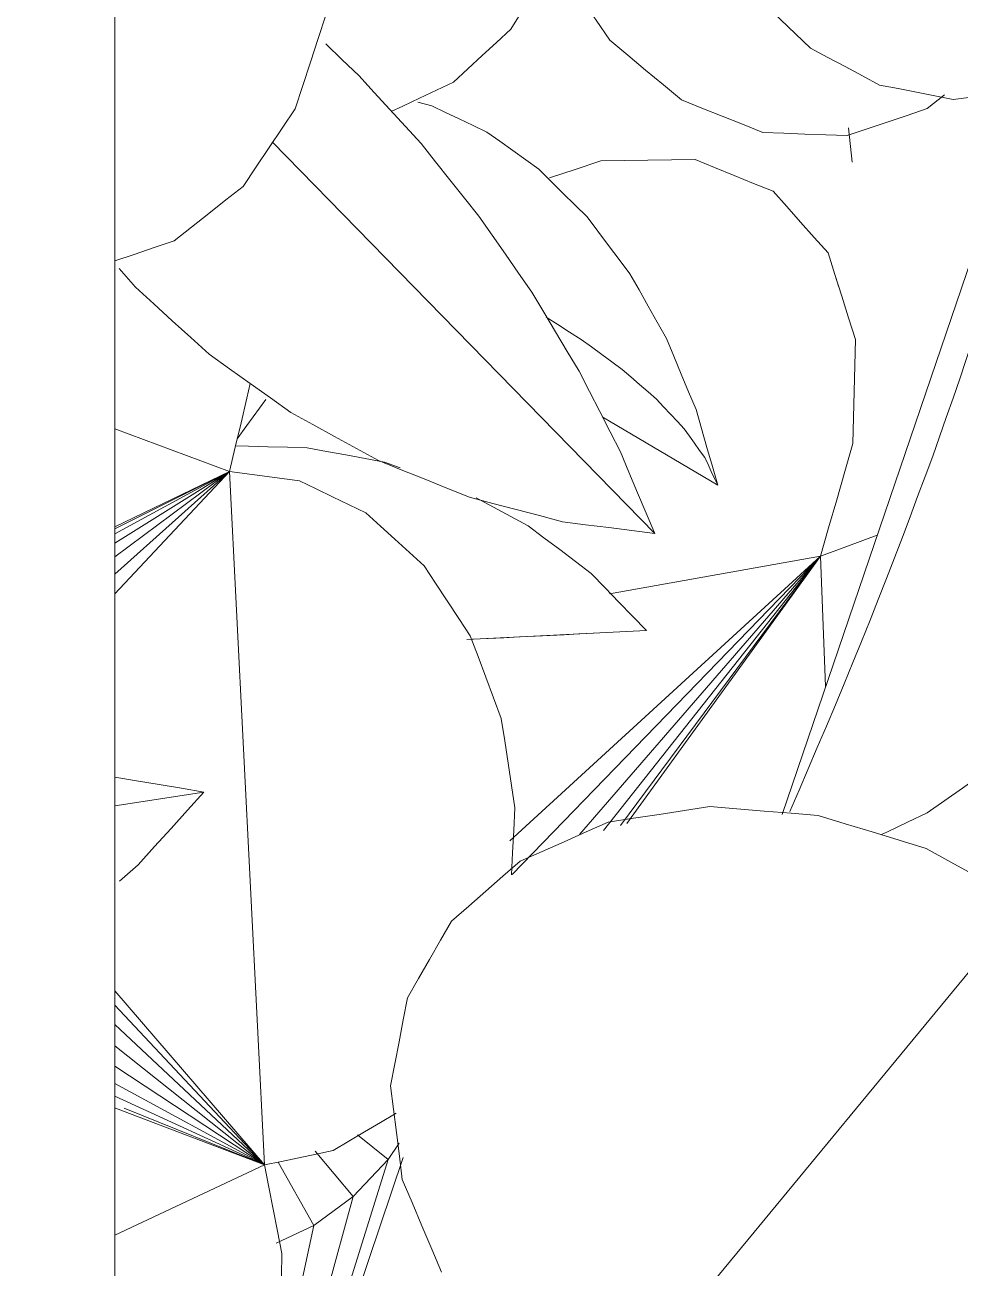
# Model space of a CAD drawing. Header units: metres. Extents: x -18.34 to -13.25, y -25.49 to -16.26.
# Drawn here: x -17.6648 to -17.6146, y -17.1897 to -17.1229 of the extents above; entities that cross this region are included whole.
import ezdxf

# ---------------------------------------------------------------- set-up
doc = ezdxf.new("R2010")
doc.units = ezdxf.units.M
for name, color, linetype, lineweight in [('Importações nas famílias', 7, 'Continuous', 5), ('Quadro estrutural', 7, 'Continuous', 5), ('Vegetação', 7, 'Continuous', 5)]:
    doc.layers.add(name, color=color, linetype=linetype, lineweight=lineweight)

# ---------------------------------------------------------------- blocks, each defined once
blk = doc.blocks.new('Tram - Tram-3151187-Pavimento 02 - Executivo')
at = {"layer": 'Quadro estrutural'}
blk.add_line((0.778736, 0.05), (1.196679, 0.05), dxfattribs=at)
blk = doc.blocks.new('Planta_pergolado_12200 - plantas pergolado_skp_Component_17-V26-Pavimento 02 - Executivo')
at = {"layer": 'Importações nas famílias', "color": 9}
blk.add_line((0.05637, 0.166207), (0.056623, 0.165785), dxfattribs=at)
at = {"layer": 'Importações nas famílias', "color": 9, "flags": 128}
for points in [[(0.064989, 0.173789), (0.065806, 0.173926), (0.066623, 0.174062), (0.06744, 0.174198), (0.068257, 0.174334)], [(0.068257, 0.174334), (0.069064, 0.174091), (0.069871, 0.173848), (0.070678, 0.173605), (0.071485, 0.173362)], [(0.063789, 0.17299), (0.064232, 0.173286), (0.064989, 0.173789)], [(0.071485, 0.173362), (0.072213, 0.172761), (0.072941, 0.17216), (0.073669, 0.171558), (0.074397, 0.170957)], [(0.061961, 0.171774), (0.062718, 0.172278), (0.063475, 0.172782)], [(0.059431, 0.168461), (0.060064, 0.169289), (0.060696, 0.170118), (0.061329, 0.170946), (0.061961, 0.171774)], [(0.074397, 0.170957), (0.074983, 0.170048), (0.07557, 0.16914)], [(0.058523, 0.166297), (0.058977, 0.167379), (0.059431, 0.168461)], [(0.07887, 0.155103), (0.0788, 0.153809), (0.078765, 0.153151)]]:
    blk.add_lwpolyline(points, dxfattribs=at)
blk = doc.blocks.new('Planta_pergolado_12200 - plantas pergolado_skp_Component_16-V27-Pavimento 02 - Executivo')
blk.add_blockref('Planta_pergolado_12200 - plantas pergolado_skp_Component_17-V26-Pavimento 02 - Executivo', (0, 0))
blk = doc.blocks.new('Planta_pergolado_12200 - plantas pergolado_skp_-V28-Pavimento 02 - Executivo')
blk.add_blockref('Planta_pergolado_12200 - plantas pergolado_skp_Component_16-V27-Pavimento 02 - Executivo', (0, 0))
blk = doc.blocks.new('Planta_pergolado_12200 - plantas pergolado_skp_-3067425-Pavimento 02 - Executivo')
at = {"xscale": 1.254472261797389, "yscale": 1.254472261797389, "zscale": 1.254472261797389, "rotation": 44.99999999999149}
blk.add_blockref('Planta_pergolado_12200 - plantas pergolado_skp_-V28-Pavimento 02 - Executivo', (0.101937, -0.102346), dxfattribs=at)
blk = doc.blocks.new('Planta_pergolado_12200 - plantas pergolado_skp_Component_17-V139-Pavimento 02 - Executivo')
at = {"layer": 'Importações nas famílias', "color": 9}
for p, q in [((0.057615, 0.164133), (0.054179, 0.160187)), ((0.056944, 0.150919), (0.057615, 0.164133)), ((0.0571, 0.150697), (0.057615, 0.164133)), ((0.057501, 0.150127), (0.057615, 0.164133)), ((0.057615, 0.164133), (0.06325, 0.157661)), ((0.060158, 0.147444), (0.057615, 0.164133)), ((0.059244, 0.146459), (0.057615, 0.164133)), ((0.058153, 0.14939), (0.057615, 0.164133)), ((0.055961, 0.134448), (0.056026, 0.135232)), ((0.05194, 0.125059), (0.055543, 0.134882)), ((0.052275, 0.125014), (0.055961, 0.134448)), ((0.057543, 0.134448), (0.055961, 0.134448)), ((0.056131, 0.132411), (0.055961, 0.134448)), ((0.058447, 0.132867), (0.056131, 0.132411)), ((0.056131, 0.132411), (0.05288, 0.124934)), ((0.056628, 0.130514), (0.056131, 0.132411)), ((0.059337, 0.131596), (0.056628, 0.130514)), ((0.056628, 0.130514), (0.053762, 0.124789)), ((0.057356, 0.129014), (0.056628, 0.130514))]:
    blk.add_line(p, q, dxfattribs=at)
at = {"layer": 'Importações nas famílias', "color": 9, "flags": 128}
for points in [[(0.064989, 0.173789), (0.065806, 0.173926), (0.066623, 0.174062), (0.06744, 0.174198), (0.068257, 0.174334)], [(0.068257, 0.174334), (0.069064, 0.174091), (0.069871, 0.173848), (0.070678, 0.173605), (0.071485, 0.173362)], [(0.061961, 0.171774), (0.062718, 0.172278), (0.063475, 0.172782), (0.064232, 0.173286), (0.064989, 0.173789)], [(0.071485, 0.173362), (0.072213, 0.172761), (0.072941, 0.17216), (0.073669, 0.171558), (0.074397, 0.170957)], [(0.059431, 0.168461), (0.060064, 0.169289), (0.060696, 0.170118), (0.061329, 0.170946), (0.061961, 0.171774)], [(0.074397, 0.170957), (0.074983, 0.170048), (0.07557, 0.16914)], [(0.057615, 0.164133), (0.058069, 0.165215), (0.058523, 0.166297), (0.058977, 0.167379), (0.059431, 0.168461)], [(0.05637, 0.166207), (0.056623, 0.165785), (0.057119, 0.164959), (0.057615, 0.164133)], [(0.07887, 0.155103), (0.0788, 0.153809), (0.078765, 0.153151)]]:
    blk.add_lwpolyline(points, dxfattribs=at)
blk = doc.blocks.new('Planta_pergolado_12200 - plantas pergolado_skp_Component_16-V140-Pavimento 02 - Executivo')
blk.add_blockref('Planta_pergolado_12200 - plantas pergolado_skp_Component_17-V139-Pavimento 02 - Executivo', (0, 0))
blk = doc.blocks.new('Planta_pergolado_12200 - plantas pergolado_skp_-V141-Pavimento 02 - Executivo')
blk.add_blockref('Planta_pergolado_12200 - plantas pergolado_skp_Component_16-V140-Pavimento 02 - Executivo', (0, 0))
blk = doc.blocks.new('Planta_pergolado_12200 - plantas pergolado_skp_-3067431-Pavimento 02 - Executivo')
at = {"xscale": 1.254472261797389, "yscale": 1.254472261797389, "zscale": 1.254472261797389, "rotation": 44.99999999999149}
blk.add_blockref('Planta_pergolado_12200 - plantas pergolado_skp_-V141-Pavimento 02 - Executivo', (0.101937, -0.102346), dxfattribs=at)
blk = doc.blocks.new('Planta_pergolado_12200 - plantas pergolado_skp_-3067432-Pavimento 02 - Executivo')
at = {"rotation": 89.9999999999999}
for name in ['Planta_pergolado_12200 - plantas pergolado_skp_-3067431-Pavimento 02 - Executivo', 'Planta_pergolado_12200 - plantas pergolado_skp_-3067425-Pavimento 02 - Executivo']:
    blk.add_blockref(name, (0.696245, 0.01573), dxfattribs=at)
blk = doc.blocks.new('Planta_pergolado_12200 - plantas pergolado_skp_Component_12-V145-Pavimento 02 - Executivo')
at = {"layer": 'Importações nas famílias', "color": 9}
for p, q in [((0.104775, 0.037794), (0.104088, 0.037538)), ((0.101482, 0.035935), (0.100881, 0.035399))]:
    blk.add_line(p, q, dxfattribs=at)
at = {"layer": 'Importações nas famílias', "color": 9, "flags": 128}
for points in [[(0.104088, 0.037538), (0.103436, 0.037137), (0.102785, 0.036737), (0.102133, 0.036336), (0.101482, 0.035935)], [(0.100281, 0.034862), (0.09968, 0.034325), (0.09908, 0.033788)]]:
    blk.add_lwpolyline(points, dxfattribs=at)
blk = doc.blocks.new('Planta_pergolado_12200 - plantas pergolado_skp_Component_16-V146-Pavimento 02 - Executivo')
blk.add_blockref('Planta_pergolado_12200 - plantas pergolado_skp_Component_12-V145-Pavimento 02 - Executivo', (0, 0))
blk = doc.blocks.new('Planta_pergolado_12200 - plantas pergolado_skp_-3067436-Pavimento 02 - Executivo')
at = {"layer": 'Importações nas famílias', "color": 9}
blk.add_line((0.083393, 0.032445), (0.083393, 0.03419), dxfattribs=at)
blk.add_blockref('Planta_pergolado_12200 - plantas pergolado_skp_Component_16-V146-Pavimento 02 - Executivo', (0, 0))
blk = doc.blocks.new('Planta_pergolado_12200 - plantas pergolado_skp_Component_12-V215-Pavimento 02 - Executivo')
at = {"layer": 'Importações nas famílias', "color": 9}
for p, q in [((0.104775, 0.037794), (0.104088, 0.037538)), ((0.09186, 0.01703), (0.097261, 0.021074))]:
    blk.add_line(p, q, dxfattribs=at)
at = {"layer": 'Importações nas famílias', "color": 9, "flags": 128}
for points in [[(0.104088, 0.037538), (0.103436, 0.037137), (0.102785, 0.036737), (0.102133, 0.036336), (0.101482, 0.035935)], [(0.101482, 0.035935), (0.100881, 0.035399), (0.100281, 0.034862), (0.09968, 0.034325), (0.09908, 0.033788)], [(0.09908, 0.033788), (0.098544, 0.033128), (0.098009, 0.032468), (0.097473, 0.031808), (0.096938, 0.031148)], [(0.096938, 0.031148), (0.09648, 0.03038), (0.096022, 0.029612), (0.095564, 0.028844), (0.095106, 0.028076)], [(0.095106, 0.028076), (0.094736, 0.027218), (0.094367, 0.02636), (0.093997, 0.025502), (0.093627, 0.024644)], [(0.097889, 0.025058), (0.098434, 0.025493), (0.09898, 0.025927), (0.099526, 0.026362)], [(0.096007, 0.023339), (0.096478, 0.023769), (0.096948, 0.024199), (0.097418, 0.024628), (0.097889, 0.025058)], [(0.093627, 0.024644), (0.093355, 0.023716), (0.093082, 0.022788), (0.092809, 0.021861), (0.092537, 0.020933)], [(0.094448, 0.021658), (0.094838, 0.022078), (0.095228, 0.022499), (0.095617, 0.022919), (0.096007, 0.023339)], [(0.093229, 0.020035), (0.093533, 0.02044), (0.093838, 0.020846), (0.094143, 0.021252), (0.094448, 0.021658)], [(0.092537, 0.020933), (0.092367, 0.019957), (0.092198, 0.018981), (0.092029, 0.018006), (0.09186, 0.01703)], [(0.092363, 0.018486), (0.092579, 0.018873), (0.092796, 0.01926), (0.093012, 0.019647), (0.093229, 0.020035)], [(0.09186, 0.01703), (0.091985, 0.017394), (0.092111, 0.017758), (0.092237, 0.018122), (0.092363, 0.018486)]]:
    blk.add_lwpolyline(points, dxfattribs=at)
blk = doc.blocks.new('Planta_pergolado_12200 - plantas pergolado_skp_Component_16-V216-Pavimento 02 - Executivo')
blk.add_blockref('Planta_pergolado_12200 - plantas pergolado_skp_Component_12-V215-Pavimento 02 - Executivo', (0, 0))
blk = doc.blocks.new('Planta_pergolado_12200 - plantas pergolado_skp_Component_12-V221-Pavimento 02 - Executivo')
at = {"layer": 'Importações nas famílias', "color": 9}
for p, q in [((0.051337, 0.064301), (0.061931, 0.09341)), ((0.051178, 0.064593), (0.051416, 0.065492))]:
    blk.add_line(p, q, dxfattribs=at)
at = {"layer": 'Importações nas famílias', "color": 9, "flags": 128}
for points in [[(0.060912, 0.092398), (0.061147, 0.092841), (0.061382, 0.093283), (0.061617, 0.093726)], [(0.057366, 0.093281), (0.056558, 0.092838), (0.055719, 0.092378)], [(0.055719, 0.092378), (0.054975, 0.091814), (0.05423, 0.091249), (0.053485, 0.090685), (0.052741, 0.090121)], [(0.059918, 0.090309), (0.060167, 0.090831), (0.060415, 0.091353), (0.060664, 0.091876), (0.060912, 0.092398)], [(0.058881, 0.087923), (0.059141, 0.08852), (0.0594, 0.089116), (0.059659, 0.089712), (0.059918, 0.090309)], [(0.052741, 0.090121), (0.052108, 0.089466), (0.051623, 0.088964)], [(0.057813, 0.085268), (0.05808, 0.085932), (0.058347, 0.086596), (0.058614, 0.087259), (0.058881, 0.087923)], [(0.056725, 0.082373), (0.056997, 0.083097), (0.057269, 0.08382), (0.057541, 0.084544), (0.057813, 0.085268)], [(0.05563, 0.079269), (0.055904, 0.080045), (0.056178, 0.080821), (0.056452, 0.081597), (0.056725, 0.082373)], [(0.05454, 0.075992), (0.054812, 0.076812), (0.055085, 0.077631), (0.055357, 0.07845), (0.05563, 0.079269)], [(0.053466, 0.072578), (0.053734, 0.073432), (0.054003, 0.074285), (0.054271, 0.075139), (0.05454, 0.075992)], [(0.052421, 0.069065), (0.052682, 0.069944), (0.052943, 0.070822), (0.053205, 0.0717), (0.053466, 0.072578)], [(0.045897, 0.071316), (0.046135, 0.070486), (0.046372, 0.069656), (0.046609, 0.068826), (0.046846, 0.067996)], [(0.051416, 0.065492), (0.051667, 0.066385), (0.051919, 0.067279), (0.05217, 0.068172), (0.052421, 0.069065)], [(0.046846, 0.067996), (0.04723, 0.067205), (0.047613, 0.066414), (0.047728, 0.066178)]]:
    blk.add_lwpolyline(points, dxfattribs=at)
blk = doc.blocks.new('Planta_pergolado_12200 - plantas pergolado_skp_Component_16-V223-Pavimento 02 - Executivo')
blk.add_blockref('Planta_pergolado_12200 - plantas pergolado_skp_Component_12-V221-Pavimento 02 - Executivo', (0, 0))
blk = doc.blocks.new('Planta_pergolado_12200 - plantas pergolado_skp_-V224-Pavimento 02 - Executivo')
blk.add_blockref('Planta_pergolado_12200 - plantas pergolado_skp_Component_16-V223-Pavimento 02 - Executivo', (0, 0))
blk = doc.blocks.new('Planta_pergolado_12200 - plantas pergolado_skp_-3067442-Pavimento 02 - Executivo')
at = {"layer": 'Importações nas famílias', "color": 9}
blk.add_line((0.083393, 0.032445), (0.083393, 0.03419), dxfattribs=at)
at = {"xscale": 1.254472261797389, "yscale": 1.254472261797389, "zscale": 1.254472261797389, "rotation": 44.99999999999149}
blk.add_blockref('Planta_pergolado_12200 - plantas pergolado_skp_-V224-Pavimento 02 - Executivo', (0.101937, -0.102346), dxfattribs=at)
blk.add_blockref('Planta_pergolado_12200 - plantas pergolado_skp_Component_16-V216-Pavimento 02 - Executivo', (0, 0))
blk = doc.blocks.new('Planta_pergolado_12200 - plantas pergolado_skp_-3067443-Pavimento 02 - Executivo')
at = {"rotation": 89.9999999999999}
for name in ['Planta_pergolado_12200 - plantas pergolado_skp_-3067442-Pavimento 02 - Executivo', 'Planta_pergolado_12200 - plantas pergolado_skp_-3067436-Pavimento 02 - Executivo']:
    blk.add_blockref(name, (0.696245, 0.01573), dxfattribs=at)
blk = doc.blocks.new('Planta_pergolado_12200 - plantas pergolado_skp_Component_17-V387-Pavimento 02 - Executivo')
at = {"layer": 'Importações nas famílias', "color": 9}
for p, q in [((0.053129, 0.222713), (0.06099, 0.225411)), ((0.053129, 0.222713), (0.05111, 0.187879)), ((0.053129, 0.222713), (0.060073, 0.21697)), ((0.053129, 0.222713), (0.060167, 0.217831)), ((0.053129, 0.222713), (0.060236, 0.218468)), ((0.053129, 0.222713), (0.059825, 0.219111)), ((0.053129, 0.222713), (0.060259, 0.219064)), ((0.053129, 0.222713), (0.05627, 0.221103)), ((0.059663, 0.213197), (0.053129, 0.222713)), ((0.053129, 0.222713), (0.059742, 0.213918)), ((0.053129, 0.222713), (0.059846, 0.214881)), ((0.053129, 0.222713), (0.059962, 0.215947)), ((0.057508, 0.193362), (0.05111, 0.187879)), ((0.057402, 0.192381), (0.05111, 0.187879)), ((0.05111, 0.187879), (0.057308, 0.191514)), ((0.05111, 0.187879), (0.057234, 0.190836)), ((0.057184, 0.190371), (0.05111, 0.187879)), ((0.057155, 0.190109), (0.05111, 0.187879)), ((0.05111, 0.187879), (0.057146, 0.190025)), ((0.056612, 0.185112), (0.05111, 0.187879))]:
    blk.add_line(p, q, dxfattribs=at)
at = {"layer": 'Importações nas famílias', "color": 9, "flags": 128}
for points in [[(0.053287, 0.231742), (0.053642, 0.232793), (0.053881, 0.233504)], [(0.052749, 0.227229), (0.052883, 0.228357), (0.053018, 0.229485), (0.053152, 0.230614), (0.053287, 0.231742)], [(0.053129, 0.222713), (0.053034, 0.223842), (0.052939, 0.224971), (0.052844, 0.2261), (0.052749, 0.227229)], [(0.049616, 0.222362), (0.050494, 0.22245), (0.051373, 0.222538), (0.052251, 0.222626), (0.053129, 0.222713)], [(0.046274, 0.220847), (0.047109, 0.221226), (0.047945, 0.221605), (0.048781, 0.221983), (0.049616, 0.222362)], [(0.03868, 0.206231), (0.038859, 0.20735), (0.039039, 0.208469), (0.039215, 0.209565)], [(0.038876, 0.201691), (0.038827, 0.202826), (0.038778, 0.203961), (0.038729, 0.205096), (0.03868, 0.206231)], [(0.039976, 0.197397), (0.039701, 0.198471), (0.039426, 0.199544), (0.039151, 0.200618), (0.038876, 0.201691)], [(0.041902, 0.193641), (0.041421, 0.19458), (0.040939, 0.195519), (0.040457, 0.196458), (0.039976, 0.197397)], [(0.044525, 0.19068), (0.04387, 0.19142), (0.043214, 0.19216), (0.042558, 0.192901), (0.041902, 0.193641)], [(0.047666, 0.188714), (0.046881, 0.189206), (0.046096, 0.189697), (0.045311, 0.190188), (0.044525, 0.19068)], [(0.05111, 0.187879), (0.050249, 0.188088), (0.049388, 0.188296), (0.048527, 0.188505), (0.047666, 0.188714)], [(0.049596, 0.183586), (0.049851, 0.184309), (0.050271, 0.185499), (0.050691, 0.186689), (0.05111, 0.187879)]]:
    blk.add_lwpolyline(points, dxfattribs=at)
blk = doc.blocks.new('Planta_pergolado_12200 - plantas pergolado_skp_Component_16-V388-Pavimento 02 - Executivo')
blk.add_blockref('Planta_pergolado_12200 - plantas pergolado_skp_Component_17-V387-Pavimento 02 - Executivo', (0, 0))
blk = doc.blocks.new('Planta_pergolado_12200 - plantas pergolado_skp_-V421-Pavimento 02 - Executivo')
blk.add_blockref('Planta_pergolado_12200 - plantas pergolado_skp_Component_16-V388-Pavimento 02 - Executivo', (0, 0))
blk = doc.blocks.new('Planta_pergolado_12200 - plantas pergolado_skp_-3067454-Pavimento 02 - Executivo')
at = {"rotation": 89.9999999999999}
blk.add_blockref('Planta_pergolado_12200 - plantas pergolado_skp_-V421-Pavimento 02 - Executivo', (0.274037, 0.01573), dxfattribs=at)
blk = doc.blocks.new('Planta_pergolado_12200 - plantas pergolado_skp_Component_12-V714-Pavimento 02 - Executivo')
at = {"layer": 'Importações nas famílias', "color": 9}
for p, q in [((-0.151701, -0.235772), (-0.131145, -0.256811)), ((-0.159042, -0.243581), (-0.159907, -0.242582))]:
    blk.add_line(p, q, dxfattribs=at)
at = {"layer": 'Importações nas famílias', "color": 9, "flags": 128}
for points in [[(-0.14882, -0.230521), (-0.147935, -0.231367), (-0.147049, -0.232214)], [(-0.147049, -0.232214), (-0.146213, -0.233129), (-0.145377, -0.234045), (-0.144541, -0.23496), (-0.143705, -0.235875)], [(-0.143705, -0.235875), (-0.142927, -0.23685), (-0.14215, -0.237824), (-0.141372, -0.238798), (-0.140595, -0.239772)], [(-0.140595, -0.239772), (-0.139885, -0.240794), (-0.139175, -0.241816), (-0.138464, -0.242838), (-0.137754, -0.24386)], [(-0.155075, -0.247186), (-0.156067, -0.246285), (-0.157059, -0.245384), (-0.158051, -0.244483), (-0.159042, -0.243581)], [(-0.137754, -0.24386), (-0.137119, -0.244918), (-0.136484, -0.245977), (-0.135849, -0.247035), (-0.135214, -0.248094)], [(-0.150691, -0.250316), (-0.151787, -0.249533), (-0.152883, -0.248751), (-0.153979, -0.247969), (-0.155075, -0.247186)], [(-0.135214, -0.248094), (-0.134661, -0.249177), (-0.134109, -0.25026), (-0.133556, -0.251343), (-0.133003, -0.252427)], [(-0.145993, -0.252896), (-0.147168, -0.252251), (-0.148342, -0.251606), (-0.149516, -0.250961), (-0.150691, -0.250316)], [(-0.141093, -0.254867), (-0.142318, -0.254374), (-0.143543, -0.253882), (-0.144768, -0.253389), (-0.145993, -0.252896)], [(-0.133003, -0.252427), (-0.132538, -0.253523), (-0.132074, -0.254619), (-0.13161, -0.255715), (-0.131145, -0.256811)], [(-0.136105, -0.256182), (-0.137352, -0.255853), (-0.138599, -0.255525), (-0.139846, -0.255196), (-0.141093, -0.254867)], [(-0.131145, -0.256811), (-0.132385, -0.256653), (-0.133625, -0.256496), (-0.134865, -0.256339), (-0.136105, -0.256182)]]:
    blk.add_lwpolyline(points, dxfattribs=at)
blk = doc.blocks.new('Planta_pergolado_12200 - plantas pergolado_skp_Component_12-V715-Pavimento 02 - Executivo')
at = {"layer": 'Importações nas famílias', "color": 9}
for p, q in [((-0.160148, -0.271428), (-0.155359, -0.270695)), ((-0.158889, -0.274604), (-0.159902, -0.275477))]:
    blk.add_line(p, q, dxfattribs=at)
at = {"layer": 'Importações nas famílias', "color": 9, "flags": 128}
for points in [[(-0.160148, -0.269889), (-0.158978, -0.270086), (-0.157772, -0.270289), (-0.156565, -0.270492), (-0.155359, -0.270695)], [(-0.155359, -0.270695), (-0.156242, -0.271672), (-0.157124, -0.27265), (-0.158006, -0.273627), (-0.158889, -0.274604)]]:
    blk.add_lwpolyline(points, dxfattribs=at)
blk = doc.blocks.new('Planta_pergolado_12200 - plantas pergolado_skp_Component_17-V719-Pavimento 02 - Executivo')
at = {"layer": 'Importações nas famílias', "color": 9}
blk.add_line((-0.134594, -0.304968), (-0.111236, -0.276652), dxfattribs=at)
at = {"layer": 'Importações nas famílias', "color": 9, "flags": 128}
for points in [[(-0.128196, -0.271476), (-0.129561, -0.271685), (-0.130926, -0.271894), (-0.132292, -0.272104), (-0.133657, -0.272313)], [(-0.122374, -0.271957), (-0.12383, -0.271836), (-0.125285, -0.271716), (-0.12674, -0.271596), (-0.128196, -0.271476)], [(-0.133657, -0.272313), (-0.13484, -0.272837), (-0.136022, -0.273362), (-0.137204, -0.273886), (-0.138387, -0.274411)], [(-0.11659, -0.273722), (-0.118036, -0.273281), (-0.119482, -0.272839), (-0.120928, -0.272398), (-0.122374, -0.271957)], [(-0.111236, -0.276652), (-0.112575, -0.275919), (-0.113913, -0.275187), (-0.115251, -0.274454), (-0.11659, -0.273722)], [(-0.138387, -0.274411), (-0.139305, -0.275214), (-0.140224, -0.276018), (-0.141143, -0.276822), (-0.142062, -0.277626)], [(-0.142062, -0.277626), (-0.142654, -0.278654), (-0.143247, -0.279683), (-0.14384, -0.280711), (-0.144432, -0.281739)], [(-0.144432, -0.281739), (-0.144658, -0.282922), (-0.144884, -0.284105), (-0.14511, -0.285288), (-0.145336, -0.286471)], [(-0.145336, -0.286471), (-0.14518, -0.287728), (-0.145024, -0.288985), (-0.144868, -0.290242), (-0.144712, -0.291499)], [(-0.144712, -0.291499), (-0.144185, -0.292744), (-0.143657, -0.293989), (-0.14313, -0.295234), (-0.142603, -0.296479)]]:
    blk.add_lwpolyline(points, dxfattribs=at)
blk = doc.blocks.new('Planta_pergolado_12200 - plantas pergolado_skp_Component_16-V720-Pavimento 02 - Executivo')
for name in ['Planta_pergolado_12200 - plantas pergolado_skp_Component_12-V714-Pavimento 02 - Executivo', 'Planta_pergolado_12200 - plantas pergolado_skp_Component_17-V719-Pavimento 02 - Executivo', 'Planta_pergolado_12200 - plantas pergolado_skp_Component_12-V715-Pavimento 02 - Executivo']:
    blk.add_blockref(name, (0, 0))
blk = doc.blocks.new('Planta_pergolado_12200 - plantas pergolado_skp_-V754-Pavimento 02 - Executivo')
blk.add_blockref('Planta_pergolado_12200 - plantas pergolado_skp_Component_16-V720-Pavimento 02 - Executivo', (0, 0))
blk = doc.blocks.new('Planta_pergolado_12200 - plantas pergolado_skp_-3067460-Pavimento 02 - Executivo')
blk.add_blockref('Planta_pergolado_12200 - plantas pergolado_skp_-V754-Pavimento 02 - Executivo', (0, 0))
blk = doc.blocks.new('Planta_pergolado_12200 - plantas pergolado_skp_-3067465-Pavimento 02 - Executivo')
blk.add_blockref('Planta_pergolado_12200 - plantas pergolado_skp_-3067460-Pavimento 02 - Executivo', (0, 0))
blk = doc.blocks.new('Planta_pergolado_12200 - plantas pergolado_skp_Component_12-V961-Pavimento 02 - Executivo')
at = {"layer": 'Importações nas famílias', "color": 9}
for p, q in [((-0.142528, -0.193834), (-0.146457, -0.193321)), ((-0.146316, -0.193591), (-0.145471, -0.193657))]:
    blk.add_line(p, q, dxfattribs=at)
at = {"layer": 'Importações nas famílias', "color": 9, "flags": 128}
for points in [[(-0.142528, -0.193834), (-0.143421, -0.194266), (-0.144314, -0.194697), (-0.145208, -0.195128), (-0.146101, -0.19556)], [(-0.145471, -0.193657), (-0.144735, -0.193702), (-0.143999, -0.193746), (-0.143264, -0.19379), (-0.142528, -0.193834)]]:
    blk.add_lwpolyline(points, dxfattribs=at)
blk = doc.blocks.new('Planta_pergolado_12200 - plantas pergolado_skp_Component_17-V962-Pavimento 02 - Executivo')
at = {"layer": 'Importações nas famílias', "color": 9}
for p, q in [((-0.160148, -0.195175), (-0.154883, -0.208996)), ((-0.160148, -0.206216), (-0.154883, -0.208996)), ((-0.160148, -0.206935), (-0.154883, -0.208996)), ((-0.154883, -0.208996), (-0.160148, -0.207658)), ((-0.154883, -0.208996), (-0.160148, -0.208282)), ((-0.160148, -0.208743), (-0.154883, -0.208996)), ((-0.160148, -0.20902), (-0.154883, -0.208996)), ((-0.154883, -0.208996), (-0.160148, -0.209127)), ((-0.159661, -0.214203), (-0.154883, -0.208996))]:
    blk.add_line(p, q, dxfattribs=at)
at = {"layer": 'Importações nas famílias', "color": 9, "flags": 128}
for points in [[(-0.146465, -0.189428), (-0.146771, -0.188255), (-0.147055, -0.187173)], [(-0.146258, -0.19428), (-0.146309, -0.193067), (-0.146361, -0.191854), (-0.146413, -0.190641), (-0.146465, -0.189428)], [(-0.147085, -0.198964), (-0.146878, -0.197793), (-0.146671, -0.196622), (-0.146465, -0.195451), (-0.146258, -0.19428)], [(-0.14889, -0.203159), (-0.148439, -0.20211), (-0.147987, -0.201061), (-0.147536, -0.200013), (-0.147085, -0.198964)], [(-0.151549, -0.206581), (-0.150885, -0.205726), (-0.15022, -0.20487), (-0.149555, -0.204015), (-0.14889, -0.203159)], [(-0.154883, -0.208996), (-0.154049, -0.208393), (-0.153216, -0.207789), (-0.152383, -0.207185), (-0.151549, -0.206581)], [(-0.151627, -0.213056), (-0.152441, -0.212041), (-0.153255, -0.211026), (-0.154069, -0.210011), (-0.154883, -0.208996)], [(-0.149422, -0.218028), (-0.149973, -0.216785), (-0.150524, -0.215542), (-0.151076, -0.214299), (-0.151627, -0.213056)], [(-0.148455, -0.22349), (-0.148697, -0.222125), (-0.148939, -0.220759), (-0.14918, -0.219394), (-0.149422, -0.218028)], [(-0.14881, -0.228973), (-0.148722, -0.227603), (-0.148633, -0.226232), (-0.148544, -0.224861), (-0.148455, -0.22349)], [(-0.150456, -0.23401), (-0.150045, -0.232751), (-0.149633, -0.231492), (-0.149222, -0.230233), (-0.14881, -0.228973)], [(-0.153252, -0.23817), (-0.152553, -0.23713), (-0.151854, -0.23609), (-0.151155, -0.23505), (-0.150456, -0.23401)], [(-0.15696, -0.241097), (-0.156033, -0.240365), (-0.155106, -0.239634), (-0.154179, -0.238902), (-0.153252, -0.23817)], [(-0.160148, -0.242168), (-0.159111, -0.24182), (-0.158036, -0.241458), (-0.15696, -0.241097)]]:
    blk.add_lwpolyline(points, dxfattribs=at)
blk = doc.blocks.new('Planta_pergolado_12200 - plantas pergolado_skp_Component_16-V963-Pavimento 02 - Executivo')
for name in ['Planta_pergolado_12200 - plantas pergolado_skp_Component_17-V962-Pavimento 02 - Executivo', 'Planta_pergolado_12200 - plantas pergolado_skp_Component_12-V961-Pavimento 02 - Executivo']:
    blk.add_blockref(name, (0, 0))
blk = doc.blocks.new('Planta_pergolado_12200 - plantas pergolado_skp_Component_17-V966-Pavimento 02 - Executivo')
at = {"layer": 'Importações nas famílias', "color": 9}
for p, q in [((-0.142709, -0.188618), (-0.144692, -0.186204)), ((-0.141949, -0.187743), (-0.143815, -0.185685)), ((-0.141102, -0.186553), (-0.141949, -0.187743)), ((-0.143605, -0.19045), (-0.146045, -0.186975)), ((-0.141442, -0.187158), (-0.141949, -0.187743)), ((-0.14407, -0.192529), (-0.146967, -0.187822)), ((-0.141949, -0.187743), (-0.142709, -0.188618)), ((-0.142709, -0.188618), (-0.143605, -0.19045)), ((-0.140913, -0.189505), (-0.142709, -0.188618)), ((-0.146613, -0.190175), (-0.144724, -0.193547)), ((-0.143605, -0.19045), (-0.14407, -0.192529)), ((-0.14049, -0.19133), (-0.143605, -0.19045)), ((-0.146397, -0.191616), (-0.145417, -0.193457)), ((-0.140051, -0.192873), (-0.14407, -0.192529)), ((-0.14407, -0.192529), (-0.14407, -0.193633)), ((-0.139664, -0.194233), (-0.14407, -0.194714)), ((-0.144716, -0.194773), (-0.143607, -0.196855)), ((-0.14407, -0.194714), (-0.143607, -0.196855)), ((-0.139092, -0.195442), (-0.143607, -0.196855)), ((-0.143607, -0.196855), (-0.14727, -0.198642)), ((-0.143607, -0.196855), (-0.143427, -0.197248)), ((-0.138929, -0.196767), (-0.142711, -0.198807)), ((-0.14728, -0.199035), (-0.143427, -0.197248)), ((-0.143427, -0.197248), (-0.142711, -0.198807)), ((-0.143427, -0.197248), (-0.136539, -0.225962)), ((-0.137925, -0.197591), (-0.141444, -0.200437)), ((-0.142711, -0.198807), (-0.141444, -0.200437)), ((-0.142711, -0.198807), (-0.136539, -0.225962)), ((-0.137329, -0.198668), (-0.139893, -0.201634)), ((-0.136517, -0.199581), (-0.138162, -0.202315)), ((-0.141444, -0.200437), (-0.139893, -0.201634)), ((-0.141444, -0.200437), (-0.136539, -0.225962)), ((-0.135633, -0.200561), (-0.13637, -0.202436)), ((-0.139893, -0.201634), (-0.138162, -0.202315)), ((-0.139893, -0.201634), (-0.136539, -0.225962)), ((-0.134639, -0.201986), (-0.13637, -0.202436)), ((-0.138162, -0.202315), (-0.13637, -0.202436)), ((-0.138162, -0.202315), (-0.136539, -0.225962)), ((-0.13637, -0.202436), (-0.136539, -0.225962)), ((-0.133755, -0.202371), (-0.13637, -0.202436)), ((-0.136539, -0.225962), (-0.150512, -0.215773)), ((-0.136539, -0.225962), (-0.129957, -0.218791)), ((-0.116528, -0.233995), (-0.115601, -0.233263))]:
    blk.add_line(p, q, dxfattribs=at)
at = {"layer": 'Importações nas famílias', "color": 9, "flags": 128}
for points in [[(-0.138875, -0.229725), (-0.138291, -0.228784), (-0.137707, -0.227844), (-0.137123, -0.226903), (-0.136539, -0.225962)], [(-0.136539, -0.225962), (-0.135795, -0.227054), (-0.135051, -0.228145), (-0.134308, -0.229237), (-0.133564, -0.230328)], [(-0.141964, -0.232567), (-0.141192, -0.231857), (-0.140419, -0.231146), (-0.139647, -0.230436), (-0.138875, -0.229725)], [(-0.133564, -0.230328), (-0.132605, -0.231127), (-0.131646, -0.231926), (-0.130687, -0.232725), (-0.129728, -0.233524)], [(-0.145305, -0.234156), (-0.144687, -0.233862), (-0.143779, -0.23343), (-0.142871, -0.232999), (-0.141964, -0.232567)], [(-0.129728, -0.233524), (-0.128636, -0.233963), (-0.127544, -0.234401), (-0.126452, -0.234839), (-0.125359, -0.235278)], [(-0.12083, -0.235439), (-0.119755, -0.235078), (-0.118679, -0.234717), (-0.117603, -0.234356), (-0.116528, -0.233995)], [(-0.125359, -0.235278), (-0.124227, -0.235318), (-0.123095, -0.235359), (-0.121962, -0.235399), (-0.12083, -0.235439)]]:
    blk.add_lwpolyline(points, dxfattribs=at)
blk = doc.blocks.new('Planta_pergolado_12200 - plantas pergolado_skp_Component_16-V967-Pavimento 02 - Executivo')
blk.add_blockref('Planta_pergolado_12200 - plantas pergolado_skp_Component_17-V966-Pavimento 02 - Executivo', (0, 0))
blk = doc.blocks.new('Planta_pergolado_12200 - plantas pergolado_skp_Component_17-V977-Pavimento 02 - Executivo')
at = {"layer": 'Importações nas famílias', "color": 9}
for p, q in [((-0.106487, -0.184947), (-0.107562, -0.186456)), ((-0.106444, -0.18501), (-0.107054, -0.185872)), ((-0.106219, -0.18534), (-0.107054, -0.185872)), ((-0.107562, -0.186456), (-0.108232, -0.185717)), ((-0.107054, -0.185872), (-0.107562, -0.186456)), ((-0.107054, -0.185872), (-0.10368, -0.188358)), ((-0.108321, -0.187332), (-0.109192, -0.186272)), ((-0.107562, -0.186456), (-0.108321, -0.187332)), ((-0.108321, -0.187332), (-0.109218, -0.189163)), ((-0.098684, -0.192094), (-0.108321, -0.187332)), ((-0.109218, -0.189163), (-0.110055, -0.187971)), ((-0.109682, -0.191243), (-0.110993, -0.189113)), ((-0.109218, -0.189163), (-0.109682, -0.191243)), ((-0.098539, -0.192181), (-0.109218, -0.189163)), ((-0.084304, -0.189474), (-0.082503, -0.194202)), ((-0.112207, -0.189958), (-0.109219, -0.195569)), ((-0.111787, -0.189672), (-0.109682, -0.193427)), ((-0.128901, -0.20517), (-0.126647, -0.190518)), ((-0.072716, -0.191624), (-0.072265, -0.190575)), ((-0.098464, -0.192202), (-0.109682, -0.191243)), ((-0.109682, -0.191243), (-0.109682, -0.193427)), ((-0.098464, -0.192202), (-0.109682, -0.193427)), ((-0.098464, -0.192202), (-0.109219, -0.195569)), ((-0.098464, -0.192202), (-0.108323, -0.197521)), ((-0.098464, -0.192202), (-0.107057, -0.199151)), ((-0.098464, -0.192202), (-0.105505, -0.200347)), ((-0.098464, -0.192202), (-0.103774, -0.201029)), ((-0.098464, -0.192202), (-0.101983, -0.201149)), ((-0.098464, -0.192202), (-0.100252, -0.2007)), ((-0.098464, -0.192202), (-0.098693, -0.19951)), ((-0.098464, -0.192202), (-0.096536, -0.19642)), ((-0.098464, -0.192202), (-0.097432, -0.198252)), ((-0.096072, -0.194341), (-0.098155, -0.192479)), ((-0.096072, -0.194341), (-0.096071, -0.192862)), ((-0.109682, -0.193427), (-0.109219, -0.195569)), ((-0.093706, -0.193405), (-0.088227, -0.196297)), ((-0.096165, -0.194759), (-0.096536, -0.19642)), ((-0.096165, -0.194759), (-0.096072, -0.194341)), ((-0.096072, -0.194341), (-0.08952, -0.196905)), ((-0.109219, -0.195569), (-0.128901, -0.20517)), ((-0.109219, -0.195569), (-0.109039, -0.195961)), ((-0.128901, -0.20517), (-0.109039, -0.195961)), ((-0.109039, -0.195961), (-0.108323, -0.197521)), ((-0.109039, -0.195961), (-0.102151, -0.224676)), ((-0.096536, -0.19642), (-0.097432, -0.198252)), ((-0.091285, -0.197755), (-0.096536, -0.19642)), ((-0.108323, -0.197521), (-0.107057, -0.199151)), ((-0.108323, -0.197521), (-0.102151, -0.224676)), ((-0.097432, -0.198252), (-0.0987, -0.199712)), ((-0.093124, -0.198836), (-0.097171, -0.198287)), ((-0.107057, -0.199151), (-0.105505, -0.200347)), ((-0.106988, -0.19951), (-0.102151, -0.224676)), ((-0.0987, -0.199712), (-0.100252, -0.2007)), ((-0.0987, -0.199712), (-0.094869, -0.199896)), ((-0.105505, -0.200347), (-0.103774, -0.201029)), ((-0.105505, -0.200347), (-0.102151, -0.224676)), ((-0.100252, -0.2007), (-0.101983, -0.201149)), ((-0.100252, -0.2007), (-0.09582, -0.20068)), ((-0.103774, -0.201029), (-0.101983, -0.201149)), ((-0.103774, -0.201029), (-0.102151, -0.224676)), ((-0.101983, -0.201149), (-0.102151, -0.224676)), ((-0.095471, -0.200988), (-0.101983, -0.201149)), ((-0.102151, -0.224676), (-0.128901, -0.20517)), ((-0.102151, -0.224676), (-0.085787, -0.206845)), ((-0.074602, -0.20964), (-0.075119, -0.208474))]:
    blk.add_line(p, q, dxfattribs=at)
at = {"layer": 'Importações nas famílias', "color": 9, "flags": 128}
for points in [[(-0.071438, -0.185891), (-0.07149, -0.184678), (-0.071541, -0.183465), (-0.071573, -0.182719)], [(-0.141141, -0.183928), (-0.141193, -0.185134), (-0.141245, -0.18634), (-0.141298, -0.187546)], [(-0.072265, -0.190575), (-0.072058, -0.189404), (-0.071851, -0.188233), (-0.071645, -0.187062), (-0.071438, -0.185891)], [(-0.141298, -0.187546), (-0.141091, -0.188745), (-0.140885, -0.189943), (-0.140679, -0.191142), (-0.140473, -0.19234)], [(-0.140473, -0.19234), (-0.140022, -0.19345), (-0.139571, -0.194559), (-0.13912, -0.195669), (-0.13867, -0.196778)], [(-0.13867, -0.196778), (-0.138005, -0.197723), (-0.137341, -0.198668), (-0.136676, -0.199612), (-0.136012, -0.200557)], [(-0.136012, -0.200557), (-0.135179, -0.201273), (-0.134346, -0.201988), (-0.133513, -0.202704), (-0.13268, -0.203419)], [(-0.13268, -0.203419), (-0.131735, -0.203857), (-0.13079, -0.204295), (-0.129845, -0.204732), (-0.128901, -0.20517)], [(-0.128901, -0.20517), (-0.129257, -0.206277), (-0.129613, -0.207384), (-0.12997, -0.208491), (-0.130326, -0.209597)], [(-0.130326, -0.209597), (-0.13043, -0.210795), (-0.130534, -0.211993), (-0.130638, -0.21319), (-0.130742, -0.214388)], [(-0.073636, -0.215101), (-0.073877, -0.213736), (-0.074119, -0.21237), (-0.07436, -0.211005), (-0.074602, -0.20964)], [(-0.130742, -0.214388), (-0.130587, -0.215595), (-0.130432, -0.216801), (-0.130277, -0.218008), (-0.130122, -0.219215)], [(-0.07399, -0.220585), (-0.073902, -0.219214), (-0.073813, -0.217843), (-0.073724, -0.216472), (-0.073636, -0.215101)], [(-0.130122, -0.219215), (-0.129718, -0.220348), (-0.129314, -0.221482), (-0.12891, -0.222616), (-0.128506, -0.223749)], [(-0.075636, -0.225621), (-0.075225, -0.224362), (-0.074813, -0.223103), (-0.074402, -0.221844), (-0.07399, -0.220585)], [(-0.128506, -0.223749), (-0.127881, -0.224732), (-0.127256, -0.225716), (-0.126631, -0.226699), (-0.126007, -0.227682)], [(-0.104487, -0.228439), (-0.103903, -0.227498), (-0.103319, -0.226557), (-0.102735, -0.225617), (-0.102151, -0.224676)], [(-0.102151, -0.224676), (-0.101407, -0.225767), (-0.100664, -0.226859), (-0.09992, -0.22795), (-0.099176, -0.229042)], [(-0.078433, -0.229781), (-0.077734, -0.228741), (-0.077034, -0.227701), (-0.076335, -0.226661), (-0.075636, -0.225621)], [(-0.126007, -0.227682), (-0.125203, -0.228448), (-0.124399, -0.229214), (-0.123596, -0.22998), (-0.122792, -0.230745)], [(-0.107576, -0.231281), (-0.106804, -0.23057), (-0.106032, -0.22986), (-0.10526, -0.229149), (-0.104487, -0.228439)], [(-0.099176, -0.229042), (-0.098217, -0.229841), (-0.097259, -0.23064), (-0.0963, -0.231439), (-0.095341, -0.232238)], [(-0.08214, -0.232708), (-0.081213, -0.231977), (-0.080286, -0.231245), (-0.079359, -0.230513), (-0.078433, -0.229781)], [(-0.122792, -0.230745), (-0.121865, -0.231242), (-0.120938, -0.231738), (-0.12001, -0.232234), (-0.119083, -0.232731)], [(-0.111207, -0.233008), (-0.110299, -0.232576), (-0.109391, -0.232144), (-0.108484, -0.231712), (-0.107576, -0.231281)], [(-0.095341, -0.232238), (-0.094248, -0.232676), (-0.093156, -0.233115), (-0.092064, -0.233553), (-0.090972, -0.233992)], [(-0.119083, -0.232731), (-0.118095, -0.232923), (-0.117107, -0.233116), (-0.116119, -0.233309), (-0.115131, -0.233502)], [(-0.086442, -0.234153), (-0.085367, -0.233792), (-0.084291, -0.233431), (-0.083216, -0.23307), (-0.08214, -0.232708)], [(-0.115131, -0.233502), (-0.11415, -0.233379), (-0.113169, -0.233255), (-0.112188, -0.233131), (-0.111207, -0.233008)], [(-0.090972, -0.233992), (-0.089839, -0.234032), (-0.088707, -0.234072), (-0.087575, -0.234113), (-0.086442, -0.234153)]]:
    blk.add_lwpolyline(points, dxfattribs=at)
blk = doc.blocks.new('Planta_pergolado_12200 - plantas pergolado_skp_Component_16-V978-Pavimento 02 - Executivo')
for name, p in [('Planta_pergolado_12200 - plantas pergolado_skp_Component_17-V977-Pavimento 02 - Executivo', (0, 0)), ('Planta_pergolado_12200 - plantas pergolado_skp_Component_12-V961-Pavimento 02 - Executivo', (0.07482, 0.008389))]:
    blk.add_blockref(name, p)
blk = doc.blocks.new('Planta_pergolado_12200 - plantas pergolado_skp_Component_12-V979-Pavimento 02 - Executivo')
at = {"layer": 'Importações nas famílias', "color": 9}
for p, q in [((-0.145666, -0.252978), (-0.144821, -0.253276)), ((-0.131604, -0.262021), (-0.141249, -0.262508))]:
    blk.add_line(p, q, dxfattribs=at)
at = {"layer": 'Importações nas famílias', "color": 9, "flags": 128}
for points in [[(-0.153659, -0.252101), (-0.152975, -0.25212), (-0.151922, -0.252149), (-0.150868, -0.252178), (-0.149815, -0.252207)], [(-0.149815, -0.252207), (-0.148777, -0.2524), (-0.14774, -0.252592), (-0.146703, -0.252785), (-0.145666, -0.252978)], [(-0.140748, -0.254887), (-0.139816, -0.255389), (-0.138883, -0.255892), (-0.137951, -0.256394)], [(-0.137951, -0.256394), (-0.137105, -0.257035), (-0.136258, -0.257677), (-0.135412, -0.258318), (-0.134566, -0.258959)], [(-0.134566, -0.258959), (-0.133826, -0.259725), (-0.133085, -0.26049), (-0.132345, -0.261255), (-0.131604, -0.262021)], [(-0.137575, -0.262323), (-0.138416, -0.262365), (-0.139256, -0.262408), (-0.140097, -0.26245), (-0.140938, -0.262493)], [(-0.134452, -0.262165), (-0.135233, -0.262204), (-0.136013, -0.262244), (-0.136794, -0.262283), (-0.137575, -0.262323)], [(-0.131604, -0.262021), (-0.132316, -0.262057), (-0.133028, -0.262093), (-0.13374, -0.262129), (-0.134452, -0.262165)]]:
    blk.add_lwpolyline(points, dxfattribs=at)
blk = doc.blocks.new('Planta_pergolado_12200 - plantas pergolado_skp_Component_16-V981-Pavimento 02 - Executivo')
blk.add_blockref('Planta_pergolado_12200 - plantas pergolado_skp_Component_12-V979-Pavimento 02 - Executivo', (0, 0))
blk = doc.blocks.new('Planta_pergolado_12200 - plantas pergolado_skp_-3067412-Pavimento 02 - Executivo')
for name in ['Planta_pergolado_12200 - plantas pergolado_skp_Component_16-V978-Pavimento 02 - Executivo', 'Planta_pergolado_12200 - plantas pergolado_skp_Component_16-V967-Pavimento 02 - Executivo', 'Planta_pergolado_12200 - plantas pergolado_skp_Component_16-V963-Pavimento 02 - Executivo', 'Planta_pergolado_12200 - plantas pergolado_skp_Component_16-V981-Pavimento 02 - Executivo']:
    blk.add_blockref(name, (0, 0))
blk = doc.blocks.new('Planta_pergolado_12200 - plantas pergolado_skp_-3067421-Pavimento 02 - Executivo')
blk.add_blockref('Planta_pergolado_12200 - plantas pergolado_skp_-3067412-Pavimento 02 - Executivo', (0, 0))
blk = doc.blocks.new('Planta_pergolado_12200 - Planta_pergolado_12200-3067476-Pavimento 02 - Executivo')
at = {"xscale": 1.068436298615139, "yscale": 1.068436298615139, "zscale": -1.068436298615139, "rotation": 96.20000000000395}
blk.add_blockref('Planta_pergolado_12200 - plantas pergolado_skp_-3067454-Pavimento 02 - Executivo', (-0.073046, -0.337289), dxfattribs=at)
at = {"extrusion": (0, 0, -1), "xscale": 1.068436298615139, "yscale": 1.068436298615139, "zscale": -1.068436298615139, "rotation": 263.7999999999961}
for name, p in [('Planta_pergolado_12200 - plantas pergolado_skp_-3067443-Pavimento 02 - Executivo', (0.091864, 0.479646)), ('Planta_pergolado_12200 - plantas pergolado_skp_-3067432-Pavimento 02 - Executivo', (0.167087, 0.38397))]:
    blk.add_blockref(name, p, dxfattribs=at)
for name in ['Planta_pergolado_12200 - plantas pergolado_skp_-3067421-Pavimento 02 - Executivo', 'Planta_pergolado_12200 - plantas pergolado_skp_-3067465-Pavimento 02 - Executivo']:
    blk.add_blockref(name, (0, 0))

msp = doc.modelspace()

# ---------------------------------------------------------------- block references
at = {"layer": 'Quadro estrutural', "rotation": 270}
msp.add_blockref('Tram - Tram-3151187-Pavimento 02 - Executivo', (-17.71, -16.271707), dxfattribs=at)
at = {"layer": 'Vegetação', "color": 9}
msp.add_blockref('Planta_pergolado_12200 - Planta_pergolado_12200-3067476-Pavimento 02 - Executivo', (-17.499852, -16.893415), dxfattribs=at)

doc.saveas('drawing.dxf')
